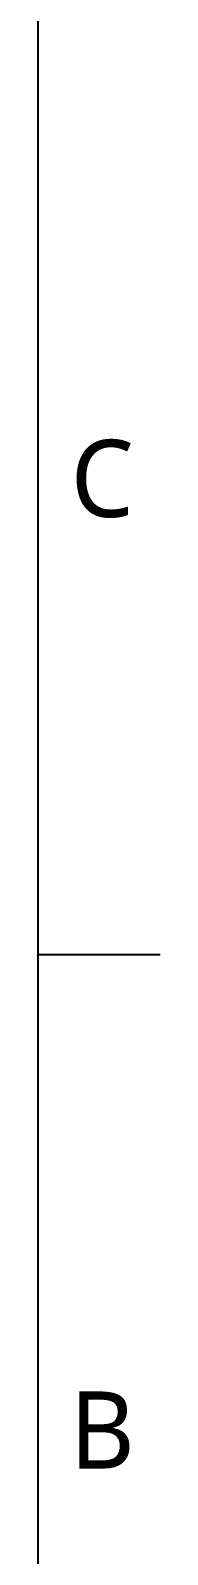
# Model space of a CAD drawing. Extents: x 1 to 420, y 0 to 296.
# Drawn here: x 410.5 to 420, y 101.8 to 220.4 of the extents above; entities that cross this region are included whole.
import ezdxf

# ---------------------------------------------------------------- set-up
doc = ezdxf.new("R2010")
doc.units = 0
doc.header["$LTSCALE"] = 12.7
doc.header["$MEASUREMENT"] = 0
doc.layers.add('BORDER_FRAME', color=7, linetype='CONTINUOUS')
doc.layers.add('BORDER_ZONES', color=7, linetype='CONTINUOUS')
doc.styles.add('ONSHAPE-STANDARD', font='NotoSans-Regular.ttf')

msp = doc.modelspace()

# ---------------------------------------------------------------- linework, layer by layer
at = {"layer": 'BORDER_FRAME'}
msp.add_line((410.5, 287), (410.5, 10), dxfattribs=at)
at = {"layer": 'BORDER_ZONES'}
msp.add_line((410.5, 148.5), (420, 148.5), dxfattribs=at)

# ---------------------------------------------------------------- texts
at = {"layer": 'BORDER_ZONES', "char_height": 6, "attachment_point": 5, "style": 'ONSHAPE-STANDARD'}
for s, insert in [('C', (415.5, 185.5)), ('B', (415.5, 111.5))]:
    msp.add_mtext(s, dxfattribs=dict(at, insert=insert))

doc.saveas('drawing.dxf')
